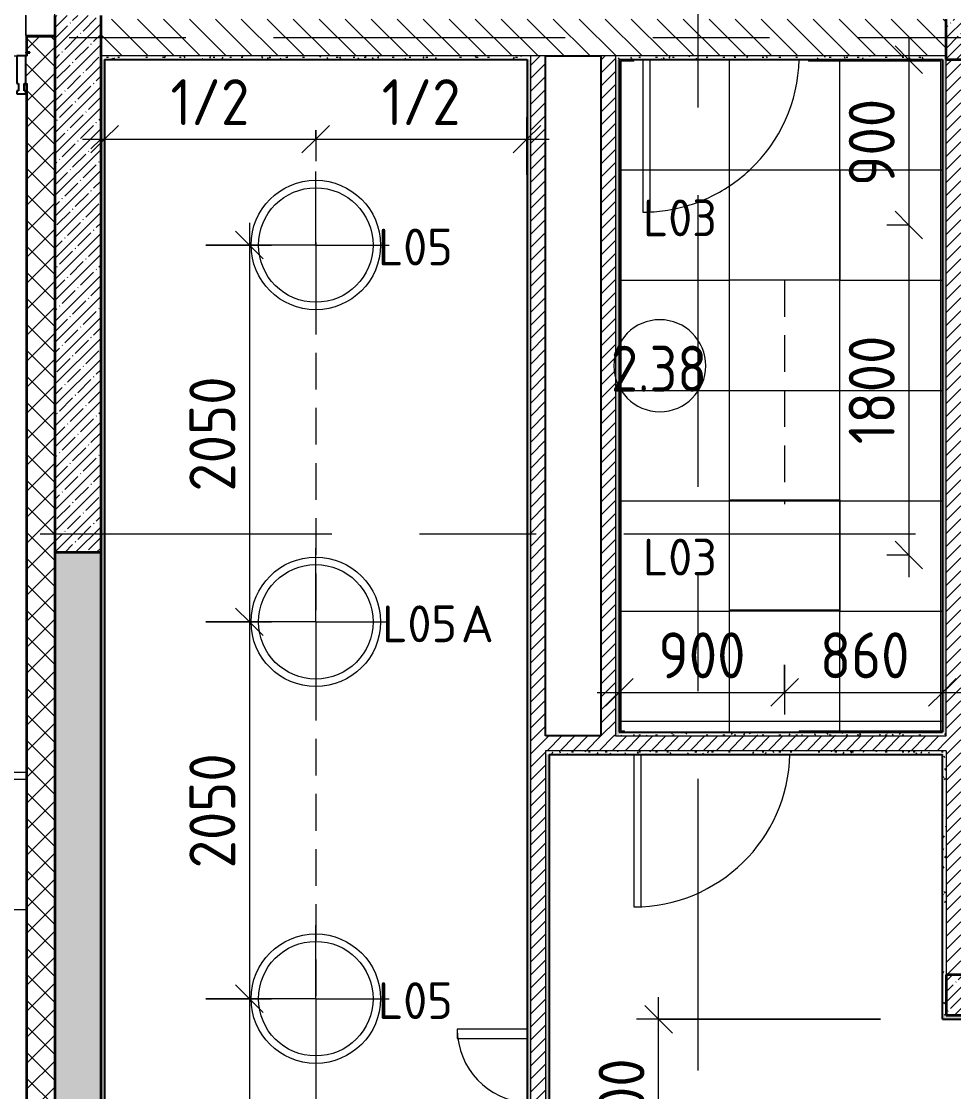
# Model space of a CAD drawing. Header units: millimetres. Extents: x 81094 to 272713, y -8553 to 29000.
# Drawn here: x 89179 to 94250, y 4766 to 10588 of the extents above; entities that cross this region are included whole.
import ezdxf

# ---------------------------------------------------------------- set-up
doc = ezdxf.new("R2010")
doc.units = ezdxf.units.MM
doc.linetypes.add('ADSK_Штрих_ш2 п1', pattern=[300, 200, -100])
doc.linetypes.add('Осевая', pattern=[3175, 635, -476.25, 1587.5, -476.25])
for name, color, linetype, lineweight in [('A-ANNO-DIMS', 7, 'Continuous', 9), ('A-ANNO-DIMS-100', 7, 'Continuous', 9), ('A-AREA-IDEN', 7, 'Continuous', 9), ('A-CLNG-PATT', 7, 'Continuous', 9), ('A-DETL-1', 7, 'ADSK_Штрих_ш2 п1', 9), ('A-DOOR', 7, 'Continuous', 9), ('A-DOOR-1', 7, 'Continuous', 13), ('A-GENM', 7, 'Continuous', 9), ('A-GLAZ-CWMG', 7, 'Continuous', 9), ('A-GLAZ-CWMG-1', 7, 'Continuous', 25), ('A-ROOF', 7, 'Continuous', 9), ('A-WALL', 7, 'Continuous', 9), ('E-LITE-EQPM-IDEN', 7, 'Continuous', 9), ('I-WALL', 7, 'Continuous', 9), ('Оси-2', 7, 'Осевая', 9)]:
    doc.layers.add(name, color=color, linetype=linetype, lineweight=lineweight)
for name, color, linetype, lineweight, true_color in [('A-ANNO-NOTE', 1, 'Continuous', 9, 0xff0000), ('A-CLNG-1', 7, 'Continuous', 9, 0xc0c0c0), ('A-WALL-1', 7, 'Continuous', 35, 0x3c3c3c), ('A-WALL-2', 7, 'Continuous', 13, 0x3c3c3c), ('A-WALL-3', 7, 'Continuous', 25, 0x3c3c3c), ('A-WALL-FNSH-1', 7, 'Continuous', 9, 0x3c3c3c), ('A-WALL-FNSH-2', 7, 'Continuous', 13, 0x3c3c3c), ('G-ANNO-TEXT-1', 1, 'Continuous', 9, 0xff0000)]:
    doc.layers.add(name, color=color, linetype=linetype, lineweight=lineweight, true_color=true_color)
doc.styles.add('GOST Common', font='GOST_Common.ttf', dxfattribs={"height": 200})
doc.styles.add('GOST Common_1', font='GOST_Common.ttf', dxfattribs={"width": 0.9, "height": 250})
doc.styles.add('ISOCPEUR', font='isocpeur.ttf', dxfattribs={"width": 0.9, "height": 250})
doc.styles.add('ISOCPEUR_2', font='isocpeur.ttf', dxfattribs={"height": 200})
doc.dimstyles.new('ISO-2_5_0_9К_БОЛЬШОЙ', dxfattribs={"dimscale": 304.8, "dimtxt": 248.995294, "dimasz": 0.492126, "dimexe": 0.393701, "dimexo": 0.984252, "dimgap": 0, "dimtad": 1, "dimdec": 0, "dimrnd": 10, "dimzin": 0, "dimdsep": 46, "dimtxsty": 'ISOCPEUR', "dimblk1": 'OBLIQUE', "dimblk2": 'OBLIQUE', "dimsah": 1, "dimcen": 0.09, "dimdle": 0.393701, "dimazin": 0, "dimtfac": 1, "dimtdec": 4, "dimtix": 1, "dimtmove": 0, "dimatfit": 3, "dimfxl": 1, "dimtvp": 1, "dimtolj": 1, "dimtzin": 0, "dimarcsym": 2})
pattern_1 = [(45, (0, 0), (-70.71068, 70.71068), []), (135, (0, 0), (-70.71068, -70.71068), [])]
pattern_2 = [(45, (0, 0), (-35.35534, 35.35534), [])]
pattern_3 = [(45, (0, 0), (-57.024626, 57.024626), []), (45, (57.025, 0), (-57.024626, 57.024626), [100.806, -20.161, 3.353, -16.808])]
pattern_4 = [(0, (0, 0), (121.92, 30.48), [10.058, -81.382, 10.058, -81.382, -487.68]), (0, (0, 0), (121.92, 30.48), [-182.88, 10.058, -172.822, 10.058, -81.382, -213.36]), (0, (0, 0), (121.92, 30.48), [-457.2, 10.058, -50.902, 10.058, -142.342]), (120, (45.72, 15.24), (-87.356454, 90.345817), [10.058, -81.382, 10.058, -81.382, -487.68]), (120, (45.72, 15.24), (-87.356454, 90.345817), [-182.88, 10.058, -172.822, 10.058, -81.382, -213.36]), (120, (45.72, 15.24), (-87.356454, 90.345817), [-457.2, 10.058, -50.902, 10.058, -142.342]), (240, (60.96, 76.2), (-34.563546, -120.825817), [10.058, -81.382, 10.058, -81.382, -487.68]), (240, (60.96, 76.2), (-34.563546, -120.825817), [-182.88, 10.058, -172.822, 10.058, -81.382, -213.36]), (240, (60.96, 76.2), (-34.563546, -120.825817), [-457.2, 10.058, -50.902, 10.058, -142.342])]

# ---------------------------------------------------------------- blocks, each defined once
blk = doc.blocks.new('110_Дверь_СКБ_2Ст - Д-5_п_ Из игровой в коридор-32215844-План расстановки осветительного оборудования 2 этажа в осях 23-33')
at = {"layer": 'A-DOOR'}
for centre, radius, start, end in [((-637.5, 40), 900, 1.27758, 90), ((662.5, 40), 400, 90, 177.11672)]:
    blk.add_arc(centre, radius, start, end, dxfattribs=at)
at = {"layer": 'A-DOOR-1'}
for p, q in [((-637.5, 940), (-637.5, 60)), ((-587.5, 940), (-637.5, 940)), ((-587.5, 60), (-587.5, 940)), ((662.5, 440), (612.5, 440)), ((612.5, 440), (612.5, 60)), ((662.5, 60), (662.5, 440))]:
    blk.add_line(p, q, dxfattribs=at)
blk = doc.blocks.new('110_Дверь_СКБ_1Ст_Внутренняя1 - Д-8 950x2100h_охрана-V4-План расстановки осветительного оборудования 2 этажа в осях 23-33')
at = {"layer": 'A-DOOR'}
for start, end in [(98.18182, 106.36364), (90, 98.18182), (106.36364, 123.65051), (123.65051, 132.99731), (132.99731, 178.57963)]:
    blk.add_arc((437.5, 100), 850, start, end, dxfattribs=at)
at = {"layer": 'A-DOOR-1'}
for p, q in [((437.5, 950), (397.5, 950)), ((397.5, 950), (397.5, 121)), ((437.5, 121), (437.5, 950))]:
    blk.add_line(p, q, dxfattribs=at)
blk = doc.blocks.new('110_Дверь_СКБ_1Ст_Внутренняя1 - Д-8 950x2100h_охрана-32224770-План расстановки осветительного оборудования 2 этажа в осях 23-33')
at = {"layer": 'A-DOOR'}
blk.add_arc((437.5, 40), 850, 90, 178.64727, dxfattribs=at)
at = {"layer": 'A-DOOR-1'}
for p, q in [((437.5, 890), (397.5, 890)), ((397.5, 890), (397.5, 60)), ((437.5, 60), (437.5, 890))]:
    blk.add_line(p, q, dxfattribs=at)
blk = doc.blocks.new('Прямоугольный импост - Импост структурный с накладкой - 190мм-23946639-План расстановки осветительного оборудования 2 этажа в осях 23-33')
at = {"layer": 'A-GLAZ-CWMG-1'}
for p, q in [((-50, 0), (-50, 17)), ((-50, 17), (0, 17)), ((-40, 0), (-50, 0)), ((-40, -40), (-40, 0)), ((0, 0), (-10, 0)), ((-10, 0), (-10, -40)), ((0, 17), (0, 0)), ((-50, -190), (-50, -40)), ((-50, -40), (-40, -40)), ((-10, -40), (0, -40)), ((0, -40), (0, -190)), ((0, -190), (-50, -190))]:
    blk.add_line(p, q, dxfattribs=at)
blk = doc.blocks.new('парапет9 - парапет-22867712-План расстановки осветительного оборудования 2 этажа в осях 23-33')
at = {"layer": 'A-GENM'}
for p, q in [((89202, 8001.9), (84950, 8001.9)), ((89202, 7963.9), (84950, 7963.9)), ((84950, 7255.4), (89202, 7255.4))]:
    blk.add_line(p, q, dxfattribs=at)
blk = doc.blocks.new('DIMBLOCK44-План расстановки осветительного оборудования 2 этажа в осях 23-33')
at = {"layer": 'A-ANNO-DIMS-100'}
for p, q in [((94006.3, 10499), (94006.3, 9479.4)), ((93812.3, 10379), (94126.3, 10379)), ((94006.3, 10379), (93812.3, 10379)), ((94008.7, 9479.4), (93886.3, 9479.4)), ((94006.3, 9479.4), (94008.7, 9479.4))]:
    blk.add_line(p, q, dxfattribs=at)
at = {"layer": 'A-ANNO-DIMS-100', "lineweight": 20}
for p, q in [((94006.3, 10379), (93931.3, 10454)), ((94006.3, 10379), (94081.3, 10304)), ((94006.3, 9479.4), (93931.3, 9554.4)), ((94006.3, 9479.4), (94081.3, 9404.4))]:
    blk.add_line(p, q, dxfattribs=at)
at = {"layer": 'A-ANNO-DIMS-100', "color": 0, "insert": (93679.6, 9692.2), "char_height": 250, "width": 568.858, "attachment_point": 1, "rotation": 90, "line_spacing_factor": 1.149209, "style": 'ISOCPEUR'}
blk.add_mtext('900', dxfattribs=at)
blk = doc.blocks.new('_Oblique')
at = {"color": 0, "linetype": 'ByBlock', "lineweight": -2}
blk.add_line((-0.5, -0.5), (0.5, 0.5), dxfattribs=at)
blk = doc.blocks.new('DIMBLOCK45-План расстановки осветительного оборудования 2 этажа в осях 23-33')
at = {"layer": 'A-ANNO-DIMS-100', "lineweight": 20}
for p, q in [((94006.3, 9479.4), (93931.3, 9554.4)), ((94006.3, 9479.4), (94081.3, 9404.4)), ((94006.3, 7684.1), (93931.3, 7759.1)), ((94006.3, 7684.1), (94081.3, 7609.1))]:
    blk.add_line(p, q, dxfattribs=at)
at = {"layer": 'A-ANNO-DIMS-100'}
for p, q in [((94008.7, 9479.4), (93886.3, 9479.4)), ((94006.3, 9479.4), (94006.3, 7564.1)), ((94006.3, 9479.4), (94008.7, 9479.4)), ((94008.8, 7684.1), (93886.3, 7684.1)), ((94006.3, 7684.1), (94008.8, 7684.1))]:
    blk.add_line(p, q, dxfattribs=at)
at = {"layer": 'A-ANNO-DIMS-100', "color": 0, "insert": (93679.6, 8287.3), "char_height": 250, "width": 706.764, "attachment_point": 1, "rotation": 90, "line_spacing_factor": 1.149209, "style": 'ISOCPEUR'}
blk.add_mtext('1800', dxfattribs=at)
blk = doc.blocks.new('DIMBLOCK51-План расстановки осветительного оборудования 2 этажа в осях 23-33')
at = {"layer": 'A-ANNO-DIMS-100'}
for p, q in [((90418.9, 9491), (90418.9, 7321)), ((90182.5, 9371), (90538.9, 9371)), ((90418.9, 9371), (90182.5, 9371)), ((90182.5, 7321), (90538.9, 7321)), ((90418.9, 7321), (90182.5, 7321))]:
    blk.add_line(p, q, dxfattribs=at)
at = {"layer": 'A-ANNO-DIMS-100', "lineweight": 20}
for p, q in [((90418.9, 9371), (90343.9, 9446)), ((90418.9, 9371), (90493.9, 9296)), ((90418.9, 7321), (90343.9, 7396)), ((90418.9, 7321), (90493.9, 7246))]:
    blk.add_line(p, q, dxfattribs=at)
at = {"layer": 'A-ANNO-DIMS-100', "color": 0, "insert": (90092.3, 8030), "char_height": 250, "width": 758.478, "attachment_point": 1, "rotation": 90, "line_spacing_factor": 1.149209, "style": 'ISOCPEUR'}
blk.add_mtext('2050', dxfattribs=at)
blk = doc.blocks.new('DIMBLOCK52-План расстановки осветительного оборудования 2 этажа в осях 23-33')
at = {"layer": 'A-ANNO-DIMS-100', "lineweight": 20}
for p, q in [((90418.9, 7321), (90343.9, 7396)), ((90418.9, 7321), (90493.9, 7246)), ((90418.9, 5271), (90343.9, 5346)), ((90418.9, 5271), (90493.9, 5196))]:
    blk.add_line(p, q, dxfattribs=at)
at = {"layer": 'A-ANNO-DIMS-100'}
for p, q in [((90182.5, 7321), (90538.9, 7321)), ((90418.9, 7321), (90182.5, 7321)), ((90418.9, 7321), (90418.9, 5271)), ((90182.5, 5271), (90538.9, 5271)), ((90418.9, 5271), (90182.5, 5271))]:
    blk.add_line(p, q, dxfattribs=at)
at = {"layer": 'A-ANNO-DIMS-100', "color": 0, "insert": (90092.3, 5980), "char_height": 250, "width": 758.478, "attachment_point": 1, "rotation": 90, "line_spacing_factor": 1.149209, "style": 'ISOCPEUR'}
blk.add_mtext('2050', dxfattribs=at)
blk = doc.blocks.new('DIMBLOCK53-План расстановки осветительного оборудования 2 этажа в осях 23-33')
at = {"layer": 'A-ANNO-DIMS-100', "lineweight": 20}
for p, q in [((90418.9, 5271), (90343.9, 5346)), ((90418.9, 5271), (90493.9, 5196)), ((90418.9, 3221), (90343.9, 3296)), ((90418.9, 3221), (90493.9, 3146))]:
    blk.add_line(p, q, dxfattribs=at)
at = {"layer": 'A-ANNO-DIMS-100'}
for p, q in [((90182.5, 5271), (90538.9, 5271)), ((90418.9, 5271), (90182.5, 5271)), ((90418.9, 5271), (90418.9, 3221)), ((90182.5, 3221), (90538.9, 3221)), ((90418.9, 3221), (90182.5, 3221))]:
    blk.add_line(p, q, dxfattribs=at)
at = {"layer": 'A-ANNO-DIMS-100', "color": 0, "insert": (90092.3, 3930), "char_height": 250, "width": 758.478, "attachment_point": 1, "rotation": 90, "line_spacing_factor": 1.149209, "style": 'ISOCPEUR'}
blk.add_mtext('2050', dxfattribs=at)
blk = doc.blocks.new('Марка_Помещения - Номер-25198446-План расстановки осветительного оборудования 2 этажа в осях 23-33')
at = {"layer": 'A-AREA-IDEN'}
for start, end in [(360, 180), (180, 360)]:
    blk.add_arc((0, 0), 2.5, start, end, dxfattribs=at)
blk = doc.blocks.new('DIMBLOCK129-План расстановки осветительного оборудования 2 этажа в осях 23-33')
at = {"layer": 'A-ANNO-DIMS-100'}
for p, q in [((89631, 9752.8), (89631, 10066.7)), ((90780, 9996.4), (90780, 9826.7)), ((90780, 9946.7), (90780, 9996.4)), ((89511, 9946.7), (90780, 9946.7)), ((89631, 9946.7), (89631, 9752.8))]:
    blk.add_line(p, q, dxfattribs=at)
at = {"layer": 'A-ANNO-DIMS-100', "lineweight": 20}
for p, q in [((89631, 9946.7), (89706, 10021.7)), ((90780, 9946.7), (90855, 10021.7)), ((89631, 9946.7), (89556, 9871.7)), ((90780, 9946.7), (90705, 9871.7))]:
    blk.add_line(p, q, dxfattribs=at)
at = {"layer": 'A-ANNO-DIMS-100', "color": 0, "insert": (89990, 10273.4), "char_height": 250, "width": 517.144, "attachment_point": 1, "line_spacing_factor": 1.149209, "style": 'ISOCPEUR'}
blk.add_mtext('1/2', dxfattribs=at)
blk = doc.blocks.new('DIMBLOCK130-План расстановки осветительного оборудования 2 этажа в осях 23-33')
at = {"layer": 'A-ANNO-DIMS-100', "lineweight": 20}
for p, q in [((90780, 9946.7), (90855, 10021.7)), ((91929, 9946.7), (92004, 10021.7)), ((90780, 9946.7), (90705, 9871.7)), ((91929, 9946.7), (91854, 9871.7))]:
    blk.add_line(p, q, dxfattribs=at)
at = {"layer": 'A-ANNO-DIMS-100'}
for p, q in [((91929, 9752.8), (91929, 10066.7)), ((90780, 9996.4), (90780, 9826.7)), ((90780, 9946.7), (90780, 9996.4)), ((90780, 9946.7), (92049, 9946.7)), ((91929, 9946.7), (91929, 9752.8))]:
    blk.add_line(p, q, dxfattribs=at)
at = {"layer": 'A-ANNO-DIMS-100', "color": 0, "insert": (91139, 10273.4), "char_height": 250, "width": 517.144, "attachment_point": 1, "line_spacing_factor": 1.149209, "style": 'ISOCPEUR'}
blk.add_mtext('1/2', dxfattribs=at)
blk = doc.blocks.new('DIMBLOCK133-План расстановки осветительного оборудования 2 этажа в осях 23-33')
at = {"layer": 'A-ANNO-DIMS-100'}
for p, q in [((92645, 4259), (92645, 5279)), ((93852.9, 5159), (92525, 5159)), ((92645, 5159), (93852.9, 5159)), ((92652.5, 4259), (92525, 4259)), ((92645, 4259), (92652.5, 4259))]:
    blk.add_line(p, q, dxfattribs=at)
at = {"layer": 'A-ANNO-DIMS-100', "lineweight": 20}
for p, q in [((92645, 5159), (92570, 5234)), ((92645, 5159), (92720, 5084)), ((92645, 4259), (92570, 4334)), ((92645, 4259), (92720, 4184))]:
    blk.add_line(p, q, dxfattribs=at)
at = {"layer": 'A-ANNO-DIMS-100', "color": 0, "insert": (92318.4, 4472), "char_height": 250, "width": 568.858, "attachment_point": 1, "rotation": 90, "line_spacing_factor": 1.149209, "style": 'ISOCPEUR'}
blk.add_mtext('900', dxfattribs=at)
blk = doc.blocks.new('DIMBLOCK182-План расстановки осветительного оборудования 2 этажа в осях 23-33')
at = {"layer": 'A-ANNO-DIMS-100'}
for p, q in [((92431, 6743.2), (92431, 7057.2)), ((93330.5, 7086.6), (93330.5, 6817.2)), ((93330.5, 6937.2), (93330.5, 7086.6)), ((92311, 6937.2), (93330.5, 6937.2)), ((92431, 6937.2), (92431, 6743.2))]:
    blk.add_line(p, q, dxfattribs=at)
at = {"layer": 'A-ANNO-DIMS-100', "lineweight": 20}
for p, q in [((92431, 6937.2), (92506, 7012.2)), ((93330.5, 6937.2), (93405.5, 7012.2)), ((92431, 6937.2), (92356, 6862.2)), ((93330.5, 6937.2), (93255.5, 6862.2))]:
    blk.add_line(p, q, dxfattribs=at)
at = {"layer": 'A-ANNO-DIMS-100', "color": 0, "insert": (92643.7, 7263.8), "char_height": 250, "width": 568.858, "attachment_point": 1, "line_spacing_factor": 1.149209, "style": 'ISOCPEUR'}
blk.add_mtext('900', dxfattribs=at)
blk = doc.blocks.new('DIMBLOCK183-План расстановки осветительного оборудования 2 этажа в осях 23-33')
at = {"layer": 'A-ANNO-DIMS-100'}
for p, q in [((93330.5, 7086.6), (93330.5, 6817.2)), ((93330.5, 6937.2), (93330.5, 7086.6)), ((94189, 6743.2), (94189, 7057.2)), ((93330.5, 6937.2), (94309, 6937.2)), ((94189, 6937.2), (94189, 6743.2))]:
    blk.add_line(p, q, dxfattribs=at)
at = {"layer": 'A-ANNO-DIMS-100', "lineweight": 20}
for p, q in [((93330.5, 6937.2), (93405.5, 7012.2)), ((94189, 6937.2), (94264, 7012.2)), ((93330.5, 6937.2), (93255.5, 6862.2)), ((94189, 6937.2), (94114, 6862.2))]:
    blk.add_line(p, q, dxfattribs=at)
at = {"layer": 'A-ANNO-DIMS-100', "color": 0, "insert": (93522.7, 7263.8), "char_height": 250, "width": 568.858, "attachment_point": 1, "line_spacing_factor": 1.149209, "style": 'ISOCPEUR'}
blk.add_mtext('860', dxfattribs=at)

msp = doc.modelspace()

# ---------------------------------------------------------------- hatches: boundary and pattern name
at = {"layer": 'A-CLNG-PATT'}
h = msp.add_hatch(dxfattribs=at)
h.set_pattern_fill('FP_20', color=256, style=0, pattern_type=2)
h.set_pattern_definition([(90, (93030.5, 8579.5), (-600, 4e-14), []), (180, (93030.5, 8579.5), (-7e-14, -600), [])])
h.paths.add_polyline_path([(93626.9, 6721), (94189, 6721), (94189, 10379), (92431, 10379), (92431, 6721)])
h.paths.add_polyline_path([(93630.5, 7379.5), (93030.5, 7379.5), (93030.5, 7979.5), (93630.5, 7979.5)])
h.paths.add_polyline_path([(93030.5, 9179.5), (93030.5, 9779.5), (93630.5, 9779.5), (93630.5, 9179.5), (93626.9, 9179.5)])
at = {"layer": 'A-WALL'}
h = msp.add_hatch(dxfattribs=at)
h.set_pattern_fill('FP_1', color=256, style=0, pattern_type=2)
h.set_pattern_definition(pattern_1)
h.paths.add_polyline_path([(89210, -100), (89360, -100), (89360, 10502), (89210, 10502), (89210, 4047.8)])
h = msp.add_hatch(dxfattribs=at)
h.set_pattern_fill('FP_1', color=256, style=0, pattern_type=2)
h.set_pattern_definition(pattern_1)
h.paths.add_polyline_path([(89210, 10250), (89210, 10400), (89202, 10400), (89202, 10250), (89207, 10250)])
h.paths.add_polyline_path([(84930, 10250), (84950, 10250), (84950, 10400), (84910.7, 10400), (84910.7, 10250)])
at = {"layer": 'I-WALL'}
h = msp.add_hatch(dxfattribs=at)
h.set_pattern_fill('FP_2', color=256, style=0, pattern_type=2)
h.set_pattern_definition(pattern_3)
h.paths.add_polyline_path([(89610, 7700), (89610, 10620), (89360, 10620), (89360, 7700)])
h = msp.add_hatch(dxfattribs=at)
h.set_pattern_fill('FP_3', color=256, style=0, pattern_type=2)
h.set_pattern_definition([(135, (0, 0), (-70.71068, -70.71068), [])])
h.paths.add_polyline_path([(94210, 10400), (94210, 10600), (89610, 10600), (89610, 10400), (93626.9, 10400)])
h = msp.add_hatch(dxfattribs=at)
h.set_pattern_fill('FP_2', color=256, style=0, pattern_type=2)
h.set_pattern_definition(pattern_3)
h.paths.add_polyline_path([(101610, 10380), (101610, 10600), (94210, 10600), (94210, 10380), (101384.7, 10380)])
h = msp.add_hatch(dxfattribs=at)
h.set_pattern_fill('FP_19', color=256, style=0, pattern_type=2)
h.set_pattern_definition(pattern_4)
h.paths.add_polyline_path([(91930, 10380), (91950, 10380), (91950, 10400), (89610, 10400), (89610, 10380), (89748, 10380)])
h = msp.add_hatch(dxfattribs=at)
h.set_pattern_fill('FP_19', color=256, style=0, pattern_type=2)
h.set_pattern_definition(pattern_4)
h.paths.add_polyline_path([(89630, 150), (89630, 10380), (89610, 10380), (89610, 150)])
h = msp.add_hatch(dxfattribs=at)
h.set_pattern_fill('FP_19', color=256, style=0, pattern_type=2)
h.set_pattern_definition(pattern_4)
h.paths.add_polyline_path([(91950, 150), (91950, 10380), (91930, 10379), (91930, 150)])
h = msp.add_hatch(dxfattribs=at)
h.set_pattern_fill('FP_4', color=256, style=0, pattern_type=2)
h.set_pattern_definition(pattern_2)
h.paths.add_polyline_path([(92010.7, 150), (92030, 150), (92030, 10400), (91950, 10400), (91950, 150)])
h = msp.add_hatch(dxfattribs=at)
h.set_pattern_fill('FP_4', color=256, style=0, pattern_type=2)
h.set_pattern_definition(pattern_2)
h.paths.add_polyline_path([(92330, 6700), (92410, 6700), (92410, 10400), (92330, 10400), (92330, 8221.1)])
h = msp.add_hatch(dxfattribs=at)
h.set_pattern_fill('FP_19', color=256, style=0, pattern_type=2)
h.set_pattern_definition(pattern_4)
h.paths.add_polyline_path([(94190, 10380), (94210, 10380), (94210, 10400), (92410, 10400), (92410, 10380), (93626.9, 10380)])
h = msp.add_hatch(dxfattribs=at)
h.set_pattern_fill('FP_19', color=256, style=0, pattern_type=2)
h.set_pattern_definition(pattern_4)
h.paths.add_polyline_path([(92410, 6700), (92430, 6700), (92430, 10380), (92410, 10380), (92410, 7177.8)])
h = msp.add_hatch(dxfattribs=at)
h.set_pattern_fill('FP_19', color=256, style=0, pattern_type=2)
h.set_pattern_definition(pattern_4)
h.paths.add_polyline_path([(94210, 6720), (94210, 10380), (94190, 10379), (94190, 6720)])
h = msp.add_hatch(dxfattribs=at)
h.set_pattern_fill('FP_4', color=256, style=0, pattern_type=2)
h.set_pattern_definition(pattern_2)
h.paths.add_polyline_path([(94290, 5400), (94290, 10380), (94210, 10380), (94210, 5400)])
h = msp.add_hatch(dxfattribs=at)
h.set_pattern_fill('FP_2', color=256, style=0, pattern_type=2)
h.set_pattern_definition(pattern_3)
h.paths.add_polyline_path([(89610, 150), (89610, 7700), (89360, 7700), (89360, 150)])
h = msp.add_hatch(dxfattribs=at)
h.set_pattern_fill('FP_4', color=256, style=0, pattern_type=2)
h.set_pattern_definition(pattern_2)
h.paths.add_polyline_path([(94190, 6620), (94210, 6620), (94210, 6700), (92030, 6700), (92030, 6620), (93626.9, 6620)])
h = msp.add_hatch(dxfattribs=at)
h.set_pattern_fill('FP_19', color=256, style=0, pattern_type=2)
h.set_pattern_definition(pattern_4)
h.paths.add_polyline_path([(93626.9, 6700), (94210, 6700), (94210, 6720), (92430, 6720), (92430, 6700)])
h = msp.add_hatch(dxfattribs=at)
h.set_pattern_fill('FP_19', color=256, style=0, pattern_type=2)
h.set_pattern_definition(pattern_4)
h.paths.add_polyline_path([(94189, 6600), (94190, 6600), (94190, 6620), (92030, 6620), (92030, 6600), (93626.9, 6600)])
h = msp.add_hatch(dxfattribs=at)
h.set_pattern_fill('FP_19', color=256, style=0, pattern_type=2)
h.set_pattern_definition(pattern_4)
h.paths.add_polyline_path([(92030, 525), (92050, 525), (92050, 6600), (92030, 6600), (92030, 917.9)])
h = msp.add_hatch(dxfattribs=at)
h.set_pattern_fill('FP_19', color=256, style=0, pattern_type=2)
h.set_pattern_definition(pattern_4)
h.paths.add_polyline_path([(94190, 5180), (94210, 5180), (94210, 6620), (94190, 6620), (94190, 6134.5)])
h = msp.add_hatch(dxfattribs=at)
h.set_pattern_fill('FP_2', color=256, style=0, pattern_type=2)
h.set_pattern_definition(pattern_3)
h.paths.add_polyline_path([(101610, 5180), (101610, 5400), (94210, 5400), (94210, 5180), (101570, 5180)])
h = msp.add_hatch(dxfattribs=at)
h.set_pattern_fill('FP_19', color=256, style=0, pattern_type=2)
h.set_pattern_definition(pattern_4)
h.paths.add_polyline_path([(101570, 5160), (101570, 5180), (94190, 5180), (94190, 5160), (100091.7, 5160)])

# ---------------------------------------------------------------- linework, layer by layer
at = {"layer": 'A-ANNO-NOTE'}
for p, q in [((90780, 9371), (90780, 9771)), ((93030.4, 9779.4), (93630.4, 9779.4)), ((93030.4, 9179.4), (93030.4, 9779.4)), ((93630.4, 9779.4), (93630.4, 9179.4)), ((90780, 9371), (90380, 9371)), ((90780, 9371), (90780, 8971)), ((90780, 9371), (91180, 9371)), ((93630.4, 9179.4), (93030.4, 9179.4)), ((93030.5, 7984.1), (93630.5, 7984.1)), ((93030.5, 7384.1), (93030.5, 7984.1)), ((93630.5, 7984.1), (93630.5, 7384.1)), ((90780, 7321), (90780, 7721)), ((93630.5, 7384.1), (93030.5, 7384.1)), ((90780, 7321), (90380, 7321)), ((90780, 7321), (90780, 6921)), ((90780, 7321), (91180, 7321)), ((90780, 5271), (90780, 5671)), ((90780, 5271), (90380, 5271)), ((90780, 5271), (90780, 4871)), ((90780, 5271), (91180, 5271))]:
    msp.add_line(p, q, dxfattribs=at)
for centre, radius in [((90780, 9371), 352), ((90780, 9371), 311.5), ((90780, 7321), 352), ((90780, 7321), 311.5), ((90780, 5271), 352), ((90780, 5271), 311.5)]:
    msp.add_circle(centre, radius, dxfattribs=at)
at = {"layer": 'A-CLNG-1'}
for p, q in [((93030.5, 9179.5), (93030.5, 9779.5)), ((93030.5, 9779.5), (93630.5, 9779.5)), ((93630.5, 9779.5), (93630.5, 9179.5)), ((93630.5, 9179.5), (93030.5, 9179.5)), ((93030.5, 7379.5), (93030.5, 7979.5)), ((93030.5, 7979.5), (93630.5, 7979.5)), ((93630.5, 7979.5), (93630.5, 7379.5)), ((93630.5, 7379.5), (93030.5, 7379.5))]:
    msp.add_line(p, q, dxfattribs=at)
at = {"layer": 'A-DETL-1'}
for p, q in [((90780, 9384.9), (90780, 1184.9)), ((93330, 9181), (93330, 7961))]:
    msp.add_line(p, q, dxfattribs=at)
at = {"layer": 'A-ROOF'}
msp.add_line((89202, 10242), (89193.5, 10239.4), dxfattribs=at)
at = {"layer": 'A-WALL'}
for p, q in [((89210, 10502), (89210, 10400)), ((89360, 10502), (89210, 10502)), ((89207, 10400), (89210, 10400)), ((92030, 10400), (89610, 10400)), ((91950, 150), (91950, 10400)), ((94210, 10400), (92330, 10400)), ((92410, 10400), (92410, 6700)), ((94210, 6700), (94210, 10380)), ((89202, 10250), (89210, 10250)), ((89210, 10250), (89210, -250)), ((89202, 10242), (89193.5, 10242)), ((92410, 6700), (94210, 6700)), ((94210, 6620), (92030, 6620)), ((92030, 6620), (92030, 525)), ((94210, 6620), (94210, 5400))]:
    msp.add_line(p, q, dxfattribs=at)
at = {"layer": 'A-WALL-1'}
for p, q in [((89360, 10620), (89360, -100)), ((89610, 10620), (89610, 150)), ((94210, 10380), (94210, 10600)), ((94210, 10380), (101610, 10380)), ((89360, 7700), (89610, 7700)), ((94210, 5400), (94210, 5180)), ((101610, 5400), (94210, 5400)), ((101610, 5180), (94210, 5180))]:
    msp.add_line(p, q, dxfattribs=at)
at = {"layer": 'A-WALL-2'}
msp.add_line((89202, 10400), (89207, 10400), dxfattribs=at)
at = {"layer": 'A-WALL-3'}
for p, q in [((89203.5, 10420), (89203.5, 10417)), ((89223.5, 10420), (89203.5, 10420)), ((89203.5, 10417), (89223.5, 10417)), ((89223.5, 10417), (89223.5, 10420)), ((89630, 10380), (91930, 10380)), ((89630, 10380), (89630, 170)), ((91930, 10380), (91930, 150)), ((92030, 6700), (92030, 10400)), ((92030, 10400), (92330, 10400)), ((92330, 10400), (92330, 6700)), ((92430, 10380), (94190, 10380)), ((92430, 10380), (92430, 6720)), ((94190, 10380), (94190, 6720)), ((92330, 6700), (92030, 6700)), ((92430, 6720), (94190, 6720)), ((92050, 6600), (94190, 6600)), ((92050, 6600), (92050, 525)), ((94190, 5160), (94190, 6600)), ((94190, 5160), (101570, 5160))]:
    msp.add_line(p, q, dxfattribs=at)
at = {"layer": 'A-WALL-FNSH-1'}
for p, q in [((89360, 10510), (89202, 10510)), ((89202, 10510), (89202, -258))]:
    msp.add_line(p, q, dxfattribs=at)
at = {"layer": 'A-WALL-FNSH-2'}
for p, q in [((89360, 10505), (89207, 10505)), ((89207, 10505), (89207, 10400)), ((89631, 10379), (91929, 10379)), ((89631, 10379), (89631, 170)), ((91929, 10379), (91929, 150)), ((92431, 10379), (94189, 10379)), ((92431, 6721), (92431, 10379)), ((94189, 10379), (94189, 6721)), ((89202, 10247), (89207, 10247)), ((89207, 10247), (89207, -253)), ((94189, 6721), (92431, 6721)), ((92051, 6599), (94189, 6599)), ((92051, 520), (92051, 6599)), ((94189, 6599), (94189, 5159)), ((94189, 5159), (101610, 5159))]:
    msp.add_line(p, q, dxfattribs=at)
at = {"layer": 'I-WALL'}
for p, q in [((89202.5, 10510), (89202.5, 10621)), ((89203.5, 10620), (89203.5, 10510)), ((84990, 10401), (89202, 10401)), ((92510, 10371), (92439, 10371)), ((92439, 10371), (92439, 6729.8)), ((92510, 10371), (92510, 10379)), ((93460, 10379), (93460, 10371)), ((94181, 10371), (93460, 10371)), ((94181, 6721), (94181, 10370.4)), ((92439, 6729), (92460, 6729)), ((92460, 6721), (92460, 6729)), ((93410, 6729), (94189, 6729)), ((93410, 6729), (93410, 6721)), ((94181, 6720.5), (94190, 6720.5))]:
    msp.add_line(p, q, dxfattribs=at)
at = {"layer": 'Оси-2'}
for p, q in [((89360, 593.7), (89360, 19415.1)), ((92860, 593.7), (92860, 19415.1)), ((86263.9, 10500), (122738, 10500)), ((84993.9, 7800), (122738, 7800))]:
    msp.add_line(p, q, dxfattribs=at)

# ---------------------------------------------------------------- block references
at = {"layer": 'A-AREA-IDEN', "xscale": 99.99999999999993, "yscale": 99.99999999999993, "zscale": 99.99999999999993}
msp.add_blockref('Марка_Помещения - Номер-25198446-План расстановки осветительного оборудования 2 этажа в осях 23-33', (92651.7, 8714.4), dxfattribs=at)
at = {"layer": 'A-DOOR'}
for name, p, rotation in [('110_Дверь_СКБ_1Ст_Внутренняя1 - Д-8 950x2100h_охрана-V4-План расстановки осветительного оборудования 2 этажа в осях 23-33', (92997.5, 10500), 180), ('110_Дверь_СКБ_1Ст_Внутренняя1 - Д-8 950x2100h_охрана-32224770-План расстановки осветительного оборудования 2 этажа в осях 23-33', (92947.5, 6660), 180), ('110_Дверь_СКБ_2Ст - Д-5_п_ Из игровой в коридор-32215844-План расстановки осветительного оборудования 2 этажа в осях 23-33', (91990, 4442.5), 89.99999999999991)]:
    msp.add_blockref(name, p, dxfattribs=dict(at, rotation=rotation))
at = {"layer": 'A-GENM'}
msp.add_blockref('парапет9 - парапет-22867712-План расстановки осветительного оборудования 2 этажа в осях 23-33', (0, -1500), dxfattribs=at)
at = {"layer": 'A-GLAZ-CWMG', "extrusion": (0, 0, -1), "rotation": 180}
msp.add_blockref('Прямоугольный импост - Импост структурный с накладкой - 190мм-23946639-План расстановки осветительного оборудования 2 этажа в осях 23-33', (-89203.5, 10210), dxfattribs=at)

# ---------------------------------------------------------------- texts
at = {"layer": 'A-AREA-IDEN', "insert": (92386, 8822.9), "char_height": 250, "width": 663.797, "attachment_point": 1, "style": 'GOST Common_1'}
msp.add_mtext('2.38', dxfattribs=at)
at = {"layer": 'E-LITE-EQPM-IDEN', "char_height": 200, "attachment_point": 1, "style": 'GOST Common'}
for s, insert, width in [('L03', (92560, 9618.7), 521.097), ('L05', (91118.2, 9460.3), 529.114), ('L03', (92560.1, 7773.4), 521.097), ('L05', (91141.2, 7410.3), 529.114), ('L05', (91118.2, 5360.3), 529.114)]:
    msp.add_mtext(s, dxfattribs=dict(at, insert=insert, width=width))
at = {"layer": 'G-ANNO-TEXT-1', "insert": (91569, 7409.7), "char_height": 200, "width": 224.472, "attachment_point": 1, "style": 'ISOCPEUR_2'}
msp.add_mtext('\\fISOCPEUR|b0|i0|c204|p34|;А', dxfattribs=at)

# ---------------------------------------------------------------- dimensions: what is measured, and where the dimension line sits
at = {"layer": 'A-ANNO-DIMS'}
for base, p1, p2, override, picture, middle in [((94006.3, 9479.4), (94112.3, 10379), (93708.7, 9479.4), {"dimpost": '<>', "dimfxl": 985.993891}, 'DIMBLOCK44-План расстановки осветительного оборудования 2 этажа в осях 23-33', (93881.3, 9929.2)), ((94006.3, 7684.1), (93708.7, 9479.4), (93708.8, 7684.1), {"dimpost": '<>', "dimfxl": 1795.296561}, 'DIMBLOCK45-План расстановки осветительного оборудования 2 этажа в осях 23-33', (93881.3, 8581.8)), ((90418.9, 7321), (90482.5, 9371), (90482.5, 7321), {"dimpost": '<>', "dimfxl": 2050}, 'DIMBLOCK51-План расстановки осветительного оборудования 2 этажа в осях 23-33', (90293.9, 8346)), ((90418.9, 5271), (90482.5, 7321), (90482.5, 5271), {"dimpost": '<>', "dimfxl": 2050}, 'DIMBLOCK52-План расстановки осветительного оборудования 2 этажа в осях 23-33', (90293.9, 6296)), ((90418.9, 3221), (90482.5, 5271), (90482.5, 3221), {"dimpost": '<>', "dimfxl": 2050}, 'DIMBLOCK53-План расстановки осветительного оборудования 2 этажа в осях 23-33', (90293.9, 4246)), ((92645, 5159), (92952.5, 4259), (94152.9, 5159), {"dimpost": '<>', "dimfxl": 1500.316754}, 'DIMBLOCK133-План расстановки осветительного оборудования 2 этажа в осях 23-33', (92520, 4709))]:
    dim = msp.add_linear_dim(base=base, p1=p1, p2=p2, angle=90, dimstyle='ISO-2_5_0_9К_БОЛЬШОЙ', override=override, dxfattribs=at)
    dim.commit()
    dim.dimension.update_dxf_attribs({"geometry": picture, "text_midpoint": middle})
for base, p1, p2, picture, middle in [((90780, 9946.7), (89631, 10052.8), (90780, 9696.4), 'DIMBLOCK129-План расстановки осветительного оборудования 2 этажа в осях 23-33', (90205.5, 10071.7)), ((91929, 9946.7), (90780, 9696.4), (91929, 10052.8), 'DIMBLOCK130-План расстановки осветительного оборудования 2 этажа в осях 23-33', (91354.5, 10071.7))]:
    dim = msp.add_linear_dim(base=base, p1=p1, p2=p2, text='1/2', dimstyle='ISO-2_5_0_9К_БОЛЬШОЙ', override={"dimpost": '<>', "dimfxl": 1203.012421}, dxfattribs=at)
    dim.commit()
    dim.dimension.update_dxf_attribs({"geometry": picture, "text_midpoint": middle})
for base, p1, p2, override, picture, middle in [((93330.5, 6937.1628348), (92431, 7043.228852), (93330.5, 7386.6179785), {"dimpost": '<>', "dimfxl": 962.816879}, 'DIMBLOCK182-План расстановки осветительного оборудования 2 этажа в осях 23-33', (92880.75, 7062.1628348)), ((94189, 6937.1628348), (93330.5, 7386.6179785), (94189, 7043.228852), {"dimpost": '<>', "dimfxl": 924.628759}, 'DIMBLOCK183-План расстановки осветительного оборудования 2 этажа в осях 23-33', (93759.75, 7062.1628348))]:
    dim = msp.add_linear_dim(base=base, p1=p1, p2=p2, dimstyle='ISO-2_5_0_9К_БОЛЬШОЙ', override=override, dxfattribs=at)
    dim.commit()
    dim.dimension.update_dxf_attribs({"geometry": picture, "text_midpoint": middle})

doc.saveas('drawing.dxf')
